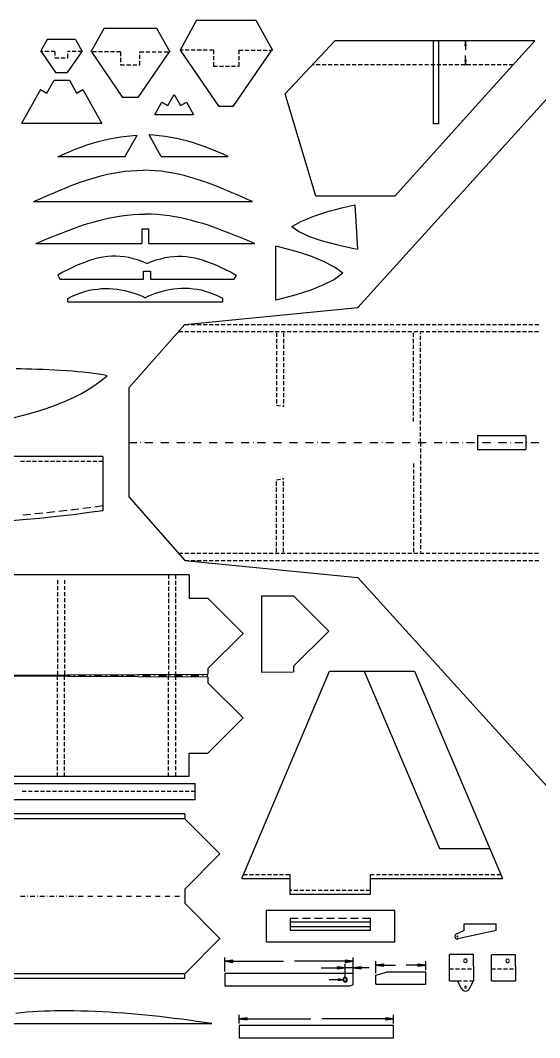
# Model space of a CAD drawing. Header units: feet. Extents: x 0 to 17916, y -1 to 10932.
# Drawn here: x 5887 to 11270, y 395 to 10932 of the extents above; entities that cross this region are included whole.
import ezdxf

# ---------------------------------------------------------------- set-up
doc = ezdxf.new("R2010")
doc.units = ezdxf.units.FT
doc.header["$MEASUREMENT"] = 0

msp = doc.modelspace()

# ---------------------------------------------------------------- linework, layer by layer
at = {"color": 7}
for p, q in [((7714, 10932), (7542, 10623)), ((7714, 10932), (8327, 10932)), ((8327, 10932), (8500, 10623)), ((9386, 7957), (12040, 10889)), ((6755, 10850), (6618, 10604)), ((6755, 10850), (7298, 10850)), ((7298, 10850), (7435, 10604)), ((6166, 10733), (6097, 10609)), ((6459, 10733), (6166, 10733)), ((6459, 10733), (6529, 10609)), ((8631, 10169), (9146, 10720)), ((11220, 10720), (9146, 10720)), ((10169, 9860), (10169, 10720)), ((10222, 10720), (10222, 9860)), ((10518, 10720), (10460, 10720)), ((10502, 10720), (10495, 10670)), ((10502, 10720), (10495, 10670)), ((10495, 10670), (10508, 10670)), ((10495, 10670), (10508, 10670)), ((10502, 10670), (10502, 10720)), ((10508, 10670), (10502, 10720)), ((10502, 10720), (10502, 10670)), ((10508, 10670), (10502, 10720)), ((10502, 10670), (10502, 10626)), ((10502, 10670), (10502, 10670)), ((10502, 10670), (10502, 10670)), ((11220, 10720), (10761, 10211)), ((6121, 10609), (6097, 10609)), ((6102, 10609), (6252, 10391)), ((6184, 10609), (6142, 10609)), ((6246, 10609), (6205, 10609)), ((6246, 10609), (6246, 10568)), ((6246, 10547), (6246, 10543)), ((6246, 10543), (6288, 10543)), ((6309, 10543), (6350, 10543)), ((6371, 10543), (6379, 10543)), ((6524, 10609), (6374, 10391)), ((6379, 10605), (6379, 10609)), ((6404, 10609), (6379, 10609)), ((6379, 10543), (6379, 10584)), ((6466, 10609), (6424, 10609)), ((6529, 10609), (6487, 10609)), ((6623, 10604), (6947, 10132)), ((6676, 10604), (6635, 10604)), ((6739, 10604), (6698, 10604)), ((6801, 10604), (6760, 10604)), ((6864, 10604), (6823, 10604)), ((6926, 10604), (6885, 10604)), ((6926, 10604), (6926, 10562)), ((6926, 10542), (6926, 10500)), ((7430, 10604), (7106, 10132)), ((7127, 10596), (7127, 10604)), ((7127, 10604), (7168, 10604)), ((7127, 10533), (7127, 10575)), ((7189, 10604), (7230, 10604)), ((7252, 10604), (7293, 10604)), ((7314, 10604), (7355, 10604)), ((7377, 10604), (7418, 10604)), ((7948, 10039), (7547, 10623)), ((8093, 10039), (8495, 10623)), ((10502, 10521), (10502, 10566)), ((6926, 10479), (6926, 10471)), ((6926, 10471), (6968, 10471)), ((6989, 10471), (7031, 10471)), ((7052, 10471), (7093, 10471)), ((7114, 10471), (7127, 10471)), ((7127, 10471), (7127, 10513)), ((10518, 10471), (10460, 10471)), ((10508, 10521), (10495, 10521)), ((10495, 10521), (10502, 10471)), ((10508, 10521), (10495, 10521)), ((10495, 10521), (10502, 10471)), ((10502, 10521), (10502, 10471)), ((10502, 10471), (10508, 10521)), ((10502, 10471), (10502, 10521)), ((10502, 10521), (10502, 10521)), ((10502, 10521), (10502, 10521)), ((10502, 10471), (10508, 10521)), ((6252, 10391), (6374, 10391)), ((6162, 10178), (6237, 10313)), ((6237, 10313), (6395, 10313)), ((6395, 10313), (6470, 10178)), ((6097, 10214), (5900, 9862)), ((6097, 10214), (6162, 10178)), ((6470, 10178), (6534, 10214)), ((6534, 10214), (6731, 9862)), ((7106, 10132), (6947, 10132)), ((7417, 10049), (7481, 10164)), ((7481, 10164), (7546, 10049)), ((8951, 9110), (8631, 10169)), ((10761, 10211), (9767, 9110)), ((7281, 9956), (7353, 10085)), ((7353, 10085), (7417, 10049)), ((7546, 10049), (7609, 10085)), ((7609, 10085), (7682, 9956)), ((8093, 10039), (7948, 10039)), ((7281, 9956), (7682, 9956)), ((6731, 9862), (5900, 9862)), ((10222, 9860), (10169, 9860)), ((6751, 9691), (6810, 9704)), ((6810, 9704), (6870, 9715)), ((6870, 9715), (6930, 9725)), ((6930, 9725), (6992, 9733)), ((6971, 9518), (7097, 9742)), ((6992, 9733), (7055, 9739)), ((7055, 9739), (7097, 9742)), ((7347, 9521), (7221, 9745)), ((7263, 9742), (7222, 9745)), ((7326, 9735), (7263, 9742)), ((7388, 9728), (7326, 9735)), ((7448, 9718), (7388, 9728)), ((7508, 9707), (7448, 9718)), ((7566, 9694), (7508, 9707)), ((7624, 9679), (7566, 9694)), ((6394, 9571), (6456, 9596)), ((6456, 9596), (6516, 9620)), ((6516, 9620), (6576, 9641)), ((6576, 9641), (6635, 9660)), ((6635, 9660), (6694, 9676)), ((6694, 9676), (6751, 9691)), ((7683, 9663), (7624, 9679)), ((7742, 9644), (7683, 9663)), ((7801, 9623), (7742, 9644)), ((7862, 9599), (7801, 9623)), ((7924, 9574), (7862, 9599)), ((6277, 9519), (6329, 9543)), ((6971, 9518), (6277, 9518)), ((6329, 9543), (6394, 9571)), ((7347, 9521), (8041, 9521)), ((7989, 9545), (7924, 9574)), ((8041, 9522), (7989, 9545)), ((7033, 9374), (7095, 9378)), ((7095, 9378), (7159, 9379)), ((7223, 9378), (7159, 9379)), ((7285, 9374), (7223, 9378)), ((6508, 9255), (6563, 9274)), ((6563, 9274), (6619, 9292)), ((6619, 9292), (6676, 9309)), ((6676, 9309), (6734, 9324)), ((6734, 9324), (6792, 9338)), ((6792, 9338), (6851, 9350)), ((6851, 9350), (6911, 9360)), ((6911, 9360), (6971, 9368)), ((6971, 9368), (7033, 9374)), ((7347, 9368), (7285, 9374)), ((7407, 9360), (7347, 9368)), ((7467, 9350), (7407, 9360)), ((7526, 9338), (7467, 9350)), ((7584, 9324), (7526, 9338)), ((7642, 9309), (7584, 9324)), ((7698, 9292), (7642, 9309)), ((7755, 9274), (7698, 9292)), ((7811, 9255), (7755, 9274)), ((6236, 9146), (6289, 9169)), ((6289, 9169), (6343, 9191)), ((6343, 9191), (6397, 9213)), ((6397, 9213), (6452, 9234)), ((6452, 9234), (6508, 9255)), ((7866, 9234), (7811, 9255)), ((7921, 9213), (7866, 9234)), ((7975, 9191), (7921, 9213)), ((8029, 9169), (7975, 9191)), ((8082, 9146), (8029, 9169)), ((6023, 9054), (6076, 9077)), ((6076, 9077), (6129, 9100)), ((6129, 9100), (6182, 9123)), ((6182, 9123), (6236, 9146)), ((8136, 9123), (8082, 9146)), ((8189, 9100), (8136, 9123)), ((8242, 9077), (8189, 9100)), ((8295, 9054), (8242, 9077)), ((9767, 9110), (8951, 9110)), ((6023, 9054), (8295, 9054)), ((9086, 8954), (9153, 8972)), ((9153, 8972), (9221, 8990)), ((9221, 8990), (9293, 9007)), ((9293, 9007), (9355, 9021)), ((9355, 9021), (9381, 8562)), ((6642, 8843), (6699, 8859)), ((6699, 8859), (6756, 8873)), ((6756, 8873), (6815, 8886)), ((6815, 8886), (6874, 8897)), ((6874, 8897), (6934, 8906)), ((6934, 8906), (6994, 8914)), ((6994, 8914), (7056, 8920)), ((7056, 8920), (7118, 8923)), ((7118, 8923), (7182, 8924)), ((7245, 8923), (7182, 8924)), ((7308, 8920), (7245, 8923)), ((7369, 8914), (7308, 8920)), ((7430, 8906), (7369, 8914)), ((7489, 8897), (7430, 8906)), ((7549, 8886), (7489, 8897)), ((7607, 8873), (7549, 8886)), ((7664, 8859), (7607, 8873)), ((7721, 8843), (7664, 8859)), ((8795, 8847), (8847, 8870)), ((8847, 8870), (8902, 8892)), ((8902, 8892), (8961, 8914)), ((8961, 8914), (9023, 8934)), ((9023, 8934), (9086, 8954)), ((6312, 8729), (6366, 8750)), ((6366, 8750), (6420, 8770)), ((6420, 8770), (6475, 8790)), ((6475, 8790), (6530, 8809)), ((6530, 8809), (6586, 8826)), ((6586, 8826), (6642, 8843)), ((7145, 8772), (7218, 8772)), ((7145, 8772), (7145, 8622)), ((7218, 8622), (7218, 8772)), ((7778, 8826), (7721, 8843)), ((7833, 8809), (7778, 8826)), ((7888, 8790), (7833, 8809)), ((7943, 8770), (7888, 8790)), ((7997, 8750), (7943, 8770)), ((8052, 8729), (7997, 8750)), ((8700, 8797), (8745, 8822)), ((8700, 8797), (8772, 8746)), ((8745, 8822), (8795, 8847)), ((8772, 8746), (8875, 8698)), ((6046, 8622), (6099, 8643)), ((6099, 8643), (6152, 8665)), ((6152, 8665), (6205, 8686)), ((6205, 8686), (6259, 8708)), ((6259, 8708), (6312, 8729)), ((8105, 8708), (8052, 8729)), ((8158, 8686), (8105, 8708)), ((8212, 8665), (8158, 8686)), ((8265, 8643), (8212, 8665)), ((8317, 8622), (8265, 8643)), ((8875, 8698), (9006, 8652)), ((9006, 8652), (9164, 8610)), ((6046, 8622), (7145, 8622)), ((7218, 8622), (8317, 8622)), ((8534, 8033), (8534, 8592)), ((8577, 8582), (8534, 8592)), ((8745, 8537), (8577, 8582)), ((8897, 8488), (8745, 8537)), ((9164, 8610), (9343, 8570)), ((9343, 8570), (9381, 8562)), ((6570, 8432), (6524, 8415)), ((6615, 8448), (6570, 8432)), ((6660, 8461), (6615, 8448)), ((6704, 8471), (6660, 8461)), ((6747, 8480), (6704, 8471)), ((6790, 8485), (6747, 8480)), ((6834, 8488), (6790, 8485)), ((6878, 8489), (6834, 8488)), ((6921, 8487), (6878, 8489)), ((6965, 8482), (6921, 8487)), ((7010, 8474), (6965, 8482)), ((7056, 8463), (7010, 8474)), ((7102, 8450), (7056, 8463)), ((7150, 8434), (7102, 8450)), ((7199, 8415), (7150, 8434)), ((7199, 8415), (7248, 8434)), ((7248, 8434), (7295, 8450)), ((7295, 8450), (7342, 8463)), ((7342, 8463), (7387, 8474)), ((7387, 8474), (7432, 8482)), ((7432, 8482), (7477, 8487)), ((7477, 8487), (7520, 8489)), ((7520, 8489), (7564, 8488)), ((7564, 8488), (7607, 8485)), ((7607, 8485), (7651, 8480)), ((7651, 8480), (7694, 8471)), ((7694, 8471), (7738, 8461)), ((7738, 8461), (7783, 8448)), ((7783, 8448), (7828, 8432)), ((7828, 8432), (7874, 8415)), ((9030, 8435), (8897, 8488)), ((9142, 8376), (9030, 8435)), ((6378, 8348), (6326, 8322)), ((6428, 8372), (6378, 8348)), ((6476, 8395), (6428, 8372)), ((6524, 8415), (6476, 8395)), ((7162, 8250), (7162, 8333)), ((7162, 8333), (7235, 8333)), ((7235, 8333), (7235, 8250)), ((7874, 8415), (7921, 8395)), ((7921, 8395), (7970, 8372)), ((7970, 8372), (8020, 8348)), ((8020, 8348), (8071, 8322)), ((9230, 8312), (9142, 8376)), ((6326, 8322), (6274, 8293)), ((6274, 8293), (6296, 8250)), ((6296, 8250), (7162, 8250)), ((7235, 8250), (8101, 8250)), ((8071, 8322), (8124, 8293)), ((8124, 8293), (8101, 8250)), ((9142, 8249), (9030, 8191)), ((9230, 8312), (9142, 8249)), ((6513, 8111), (6556, 8124)), ((6556, 8124), (6600, 8136)), ((6600, 8136), (6643, 8144)), ((6643, 8144), (6686, 8149)), ((6686, 8149), (6728, 8153)), ((6728, 8153), (6769, 8154)), ((6769, 8154), (6810, 8154)), ((6810, 8154), (6850, 8151)), ((6850, 8151), (6890, 8147)), ((6890, 8147), (6929, 8141)), ((6929, 8141), (6968, 8133)), ((6968, 8133), (7005, 8123)), ((7005, 8123), (7042, 8113)), ((7358, 8123), (7322, 8113)), ((7396, 8133), (7358, 8123)), ((7434, 8141), (7396, 8133)), ((7473, 8147), (7434, 8141)), ((7513, 8151), (7473, 8147)), ((7553, 8154), (7513, 8151)), ((7594, 8154), (7553, 8154)), ((7636, 8153), (7594, 8154)), ((7678, 8149), (7636, 8153)), ((7721, 8144), (7678, 8149)), ((7763, 8136), (7721, 8144)), ((7807, 8124), (7763, 8136)), ((7851, 8111), (7807, 8124)), ((8897, 8137), (8745, 8088)), ((9030, 8191), (8897, 8137)), ((6379, 8052), (6424, 8075)), ((6379, 8016), (6379, 8052)), ((6379, 8016), (7985, 8016)), ((6424, 8075), (6469, 8094)), ((6469, 8094), (6513, 8111)), ((7042, 8113), (7078, 8101)), ((7078, 8101), (7114, 8088)), ((7114, 8088), (7148, 8074)), ((7148, 8074), (7182, 8059)), ((7215, 8074), (7182, 8059)), ((7250, 8088), (7215, 8074)), ((7285, 8101), (7250, 8088)), ((7322, 8113), (7285, 8101)), ((7895, 8094), (7851, 8111)), ((7939, 8075), (7895, 8094)), ((7985, 8052), (7939, 8075)), ((7985, 8016), (7985, 8052)), ((8577, 8043), (8534, 8033)), ((8745, 8088), (8577, 8043)), ((7593, 7781), (9386, 7957)), ((7010, 7124), (7593, 7781)), ((5895, 7322), (5843, 7322)), ((5949, 7320), (5895, 7322)), ((6006, 7319), (5949, 7320)), ((6064, 7317), (6006, 7319)), ((6122, 7315), (6064, 7317)), ((6183, 7312), (6122, 7315)), ((6244, 7309), (6183, 7312)), ((6304, 7306), (6244, 7309)), ((6364, 7302), (6304, 7306)), ((6424, 7298), (6364, 7302)), ((6482, 7293), (6424, 7298)), ((6539, 7287), (6482, 7293)), ((6595, 7281), (6539, 7287)), ((6647, 7275), (6595, 7281)), ((6697, 7268), (6647, 7275)), ((6660, 7153), (6725, 7200)), ((6744, 7259), (6697, 7268)), ((6725, 7200), (6788, 7251)), ((6788, 7251), (6744, 7259)), ((6446, 7030), (6520, 7068)), ((6520, 7068), (6591, 7109)), ((6591, 7109), (6660, 7153)), ((7010, 7124), (7010, 5996)), ((6214, 6933), (6292, 6963)), ((6292, 6963), (6370, 6995)), ((6370, 6995), (6446, 7030)), ((5892, 6835), (5973, 6857)), ((5973, 6857), (6054, 6880)), ((6054, 6880), (6134, 6905)), ((6134, 6905), (6214, 6933)), ((8541, 6946), (8582, 6939)), ((8603, 6935), (8615, 6934)), ((5812, 6815), (5892, 6835)), ((10627, 6633), (11126, 6633)), ((10627, 6633), (10627, 6486)), ((11126, 6633), (11126, 6486)), ((10627, 6486), (11126, 6486)), ((6741, 6414), (2144, 6414)), ((6741, 6414), (6741, 5853)), ((8541, 6174), (8582, 6181)), ((8603, 6184), (8615, 6186)), ((6741, 5903), (6659, 5891)), ((7010, 5996), (7593, 5338)), ((5997, 5815), (5913, 5807)), ((6087, 5823), (6038, 5819)), ((6121, 5827), (6087, 5823)), ((6245, 5840), (6162, 5831)), ((6434, 5812), (6262, 5792)), ((6370, 5855), (6287, 5845)), ((6434, 5862), (6411, 5859)), ((6494, 5870), (6434, 5862)), ((6601, 5833), (6434, 5812)), ((6601, 5883), (6535, 5875)), ((6618, 5886), (6601, 5883)), ((6741, 5853), (6601, 5833)), ((5909, 5757), (5729, 5742)), ((6087, 5773), (5909, 5757)), ((6262, 5792), (6087, 5773)), ((7593, 5338), (9386, 5163)), ((7636, 5189), (5457, 5189)), ((7636, 5189), (7636, 4947)), ((9386, 5163), (12040, 2230)), ((8386, 4970), (8559, 4970)), ((8386, 4970), (8386, 4181)), ((8559, 4970), (8719, 4970)), ((8719, 4970), (9084, 4606)), ((7636, 4947), (7669, 4947)), ((7669, 4947), (7829, 4947)), ((7829, 4947), (8195, 4583)), ((7829, 4218), (8195, 4583)), ((8719, 4242), (9084, 4606)), ((7829, 4218), (7829, 4159)), ((8719, 4242), (8719, 4183)), ((4985, 4145), (7829, 4159)), ((4985, 4145), (7829, 4131)), ((5819, 4145), (5902, 4145)), ((5943, 4145), (5945, 4145)), ((5943, 4144), (5943, 4145)), ((5945, 4144), (5943, 4144)), ((5945, 4145), (5945, 4144)), ((5986, 4145), (6069, 4145)), ((6110, 4145), (6111, 4145)), ((6110, 4144), (6110, 4145)), ((6111, 4144), (6110, 4144)), ((6111, 4145), (6111, 4144)), ((6152, 4145), (6236, 4145)), ((6277, 4145), (6278, 4145)), ((6277, 4144), (6277, 4145)), ((6278, 4144), (6277, 4144)), ((6278, 4145), (6278, 4144)), ((6319, 4145), (6402, 4145)), ((6444, 4145), (6445, 4145)), ((6444, 4144), (6444, 4145)), ((6445, 4144), (6444, 4144)), ((6445, 4145), (6445, 4144)), ((6486, 4145), (6569, 4145)), ((6610, 4145), (6611, 4145)), ((6610, 4144), (6610, 4145)), ((6611, 4144), (6610, 4144)), ((6611, 4145), (6611, 4144)), ((6653, 4145), (6736, 4145)), ((6777, 4145), (6778, 4145)), ((6777, 4144), (6777, 4145)), ((6778, 4144), (6777, 4144)), ((6778, 4145), (6778, 4144)), ((6819, 4145), (6903, 4145)), ((6944, 4145), (6945, 4145)), ((6944, 4144), (6944, 4145)), ((6945, 4144), (6944, 4144)), ((6945, 4145), (6945, 4144)), ((6986, 4145), (7069, 4145)), ((7110, 4145), (7112, 4145)), ((7110, 4144), (7110, 4145)), ((7112, 4144), (7110, 4144)), ((7112, 4145), (7112, 4144)), ((7153, 4145), (7236, 4145)), ((7277, 4145), (7278, 4145)), ((7277, 4144), (7277, 4145)), ((7278, 4144), (7277, 4144)), ((7278, 4145), (7278, 4144)), ((7319, 4145), (7403, 4145)), ((7444, 4145), (7445, 4145)), ((7444, 4144), (7444, 4145)), ((7445, 4144), (7444, 4144)), ((7445, 4145), (7445, 4144)), ((7486, 4145), (7569, 4145)), ((7611, 4145), (7612, 4145)), ((7611, 4144), (7611, 4145)), ((7612, 4144), (7611, 4144)), ((7612, 4145), (7612, 4144)), ((7653, 4145), (7736, 4145)), ((7777, 4145), (7778, 4145)), ((7777, 4144), (7777, 4145)), ((7778, 4144), (7777, 4144)), ((7778, 4145), (7778, 4144)), ((7819, 4145), (7829, 4145)), ((7829, 4131), (7829, 4071)), ((8182, 2044), (9093, 4192)), ((8386, 4181), (8719, 4183)), ((9093, 4192), (9972, 4192)), ((9450, 4192), (10231, 2356)), ((9972, 4192), (10886, 2044)), ((7829, 4071), (8195, 3707)), ((7829, 3343), (8195, 3707)), ((7636, 3343), (7669, 3343)), ((7636, 3101), (7636, 3343)), ((7669, 3343), (7829, 3343)), ((7636, 3101), (5457, 3101)), ((5520, 3029), (7699, 3029)), ((7699, 2858), (7699, 3029)), ((7699, 2858), (5520, 2858)), ((7592, 2713), (1011, 2713)), ((7592, 2713), (7592, 2663)), ((7592, 2663), (7956, 2298)), ((10231, 2356), (10753, 2356)), ((7592, 1934), (7956, 2298)), ((8182, 2044), (8681, 2044)), ((8681, 2044), (8681, 1877)), ((9514, 2044), (10886, 2044)), ((9514, 2044), (9514, 1877)), ((7592, 1934), (7592, 1787)), ((9514, 1877), (8681, 1877)), ((7592, 1787), (7956, 1422)), ((8436, 1717), (8436, 1384)), ((8436, 1717), (9768, 1717)), ((9768, 1384), (9768, 1717)), ((9518, 1590), (8685, 1591)), ((8685, 1591), (8685, 1508)), ((9518, 1508), (9518, 1590)), ((8685, 1508), (9518, 1508)), ((10487, 1506), (10406, 1468)), ((10820, 1506), (10423, 1418)), ((10487, 1506), (10487, 1576)), ((10487, 1576), (10820, 1576)), ((10820, 1506), (10820, 1576)), ((7592, 1058), (7956, 1422)), ((9768, 1384), (8436, 1384)), ((10394, 1457), (10391, 1451)), ((10391, 1451), (10391, 1444)), ((10399, 1464), (10394, 1457)), ((10406, 1468), (10399, 1464)), ((10417, 1417), (10419, 1417)), ((10419, 1417), (10420, 1417)), ((10420, 1417), (10422, 1418)), ((10422, 1418), (10423, 1418)), ((8005, 1080), (8005, 1227)), ((8088, 1197), (8005, 1186)), ((8088, 1197), (8005, 1186)), ((8088, 1186), (8005, 1186)), ((8005, 1186), (8088, 1175)), ((8005, 1186), (8088, 1186)), ((8005, 1186), (8088, 1175)), ((8088, 1175), (8088, 1197)), ((8088, 1175), (8088, 1197)), ((8088, 1186), (8614, 1186)), ((8088, 1186), (8088, 1186)), ((9254, 1186), (8727, 1186)), ((9336, 1186), (9254, 1197)), ((9254, 1197), (9254, 1175)), ((9336, 1186), (9254, 1197)), ((9254, 1197), (9254, 1175)), ((9254, 1186), (9336, 1186)), ((9254, 1175), (9336, 1186)), ((9336, 1186), (9254, 1186)), ((9254, 1186), (9254, 1186)), ((9254, 1175), (9336, 1186)), ((9254, 1017), (9254, 1161)), ((9336, 1080), (9336, 1227)), ((9336, 1019), (9336, 1161)), ((9571, 1065), (9571, 1188)), ((10091, 1095), (10091, 1188)), ((7592, 1008), (7592, 1058)), ((9004, 1119), (9170, 1119)), ((9254, 1119), (9170, 1130)), ((9170, 1130), (9170, 1108)), ((9254, 1119), (9170, 1130)), ((9170, 1130), (9170, 1108)), ((9170, 1119), (9254, 1119)), ((9170, 1108), (9254, 1119)), ((9254, 1119), (9170, 1119)), ((9170, 1119), (9170, 1119)), ((9170, 1108), (9254, 1119)), ((9336, 1119), (9254, 1119)), ((9420, 1130), (9336, 1119)), ((9420, 1130), (9336, 1119)), ((9420, 1119), (9336, 1119)), ((9336, 1119), (9420, 1108)), ((9336, 1119), (9420, 1119)), ((9336, 1119), (9420, 1108)), ((9420, 1108), (9420, 1130)), ((9420, 1108), (9420, 1130)), ((9503, 1119), (9420, 1119)), ((9420, 1119), (9420, 1119)), ((9654, 1158), (9571, 1147)), ((9654, 1158), (9571, 1147)), ((9654, 1147), (9571, 1147)), ((9571, 1147), (9654, 1136)), ((9571, 1147), (9654, 1147)), ((9571, 1147), (9654, 1136)), ((9654, 1136), (9654, 1158)), ((9654, 1136), (9654, 1158)), ((9654, 1147), (9774, 1147)), ((9654, 1147), (9654, 1147)), ((10007, 1147), (9887, 1147)), ((10091, 1147), (10007, 1158)), ((10007, 1158), (10007, 1136)), ((10091, 1147), (10007, 1158)), ((10007, 1158), (10007, 1136)), ((10007, 1147), (10091, 1147)), ((10007, 1136), (10091, 1147)), ((10091, 1147), (10007, 1147)), ((10007, 1147), (10007, 1147)), ((10007, 1136), (10091, 1147)), ((7592, 1008), (1011, 1008)), ((9230, 996), (9089, 996)), ((9230, 996), (9186, 1005)), ((9186, 1005), (9186, 987)), ((9230, 996), (9186, 1005)), ((9186, 1005), (9186, 987)), ((9186, 987), (9230, 996)), ((9186, 987), (9230, 996)), ((9186, 987), (9186, 987)), ((9186, 987), (9186, 987)), ((5897, 653), (5839, 647)), ((5956, 658), (5897, 653)), ((6014, 662), (5956, 658)), ((6072, 666), (6014, 662)), ((6130, 669), (6072, 666)), ((6189, 671), (6130, 669)), ((6246, 673), (6189, 671)), ((6305, 673), (6246, 673)), ((6363, 673), (6305, 673)), ((6439, 672), (6363, 673)), ((6514, 671), (6439, 672)), ((6589, 669), (6514, 671)), ((6663, 666), (6589, 669)), ((6737, 663), (6663, 666)), ((6811, 659), (6737, 663)), ((6885, 654), (6811, 659)), ((6959, 649), (6885, 654)), ((7033, 643), (6959, 649)), ((7107, 637), (7033, 643)), ((7181, 629), (7107, 637)), ((5203, 541), (7873, 541)), ((7256, 622), (7181, 629)), ((7331, 614), (7256, 622)), ((7406, 605), (7331, 614)), ((7482, 595), (7406, 605)), ((7559, 586), (7482, 595)), ((7636, 575), (7559, 586)), ((7714, 564), (7636, 575)), ((7793, 553), (7714, 564)), ((7873, 541), (7793, 553)), ((8154, 543), (8154, 632)), ((8237, 600), (8154, 590)), ((8237, 600), (8154, 590)), ((8237, 590), (8154, 590)), ((8154, 590), (8237, 579)), ((8154, 590), (8237, 590)), ((8154, 590), (8237, 579)), ((8237, 579), (8237, 600)), ((8237, 579), (8237, 600)), ((8237, 590), (8899, 590)), ((8237, 590), (8237, 590)), ((9673, 590), (9011, 590)), ((9756, 590), (9673, 600)), ((9673, 600), (9673, 579)), ((9756, 590), (9673, 600)), ((9673, 600), (9673, 579)), ((9673, 590), (9756, 590)), ((9673, 579), (9756, 590)), ((9756, 590), (9673, 590)), ((9673, 590), (9673, 590)), ((9673, 579), (9756, 590)), ((9756, 543), (9756, 632))]:
    msp.add_line(p, q, dxfattribs=at)
at = {"color": 5}
for p, q in [((7575, 10623), (7542, 10623)), ((7638, 10623), (7596, 10623)), ((7700, 10623), (7658, 10623)), ((7763, 10623), (7721, 10623)), ((7825, 10623), (7783, 10623)), ((7888, 10623), (7846, 10623)), ((7888, 10623), (7888, 10582)), ((7888, 10561), (7888, 10519)), ((8154, 10582), (8154, 10623)), ((8154, 10623), (8196, 10623)), ((8154, 10519), (8154, 10561)), ((8217, 10623), (8258, 10623)), ((8279, 10623), (8321, 10623)), ((8342, 10623), (8383, 10623)), ((8404, 10623), (8446, 10623)), ((8467, 10623), (8500, 10623)), ((7888, 10498), (7888, 10457)), ((7888, 10457), (7929, 10457)), ((7950, 10457), (7992, 10457)), ((8013, 10457), (8055, 10457)), ((8075, 10457), (8117, 10457)), ((8138, 10457), (8154, 10457)), ((8154, 10457), (8154, 10499)), ((7528, 7708), (7570, 7708)), ((7591, 7708), (7633, 7708)), ((7593, 7781), (7635, 7781)), ((7653, 7708), (7695, 7708)), ((7656, 7781), (7698, 7781)), ((7716, 7708), (7758, 7708)), ((7718, 7781), (7760, 7781)), ((7778, 7708), (7820, 7708)), ((7781, 7781), (7823, 7781)), ((7841, 7708), (7883, 7708)), ((7843, 7781), (7885, 7781)), ((7903, 7708), (7945, 7708)), ((7906, 7781), (7948, 7781)), ((7966, 7708), (8008, 7708)), ((7968, 7781), (8010, 7781)), ((8028, 7708), (8070, 7708)), ((8031, 7781), (8073, 7781)), ((8091, 7708), (8133, 7708)), ((8093, 7781), (8135, 7781)), ((8153, 7708), (8195, 7708)), ((8156, 7781), (8198, 7781)), ((8216, 7708), (8258, 7708)), ((8218, 7781), (8260, 7781)), ((8278, 7708), (8320, 7708)), ((8281, 7781), (8323, 7781)), ((8341, 7708), (8383, 7708)), ((8343, 7781), (8385, 7781)), ((8403, 7708), (8445, 7708)), ((8406, 7781), (8448, 7781)), ((8466, 7708), (8508, 7708)), ((8469, 7781), (8510, 7781)), ((8529, 7708), (8570, 7708)), ((8531, 7781), (8573, 7781)), ((8591, 7708), (8633, 7708)), ((8594, 7781), (8635, 7781)), ((8654, 7708), (8695, 7708)), ((8656, 7781), (8698, 7781)), ((8716, 7708), (8758, 7708)), ((8719, 7781), (8760, 7781)), ((8779, 7708), (8820, 7708)), ((8781, 7781), (8823, 7781)), ((8841, 7708), (8883, 7708)), ((8844, 7781), (8885, 7781)), ((8904, 7708), (8945, 7708)), ((8906, 7781), (8948, 7781)), ((8966, 7708), (9008, 7708)), ((8969, 7781), (9010, 7781)), ((9029, 7708), (9070, 7708)), ((9031, 7781), (9073, 7781)), ((9091, 7708), (9133, 7708)), ((9094, 7781), (9135, 7781)), ((9154, 7708), (9195, 7708)), ((9156, 7781), (9198, 7781)), ((9216, 7708), (9258, 7708)), ((9219, 7781), (9260, 7781)), ((9279, 7708), (9320, 7708)), ((9281, 7781), (9323, 7781)), ((9341, 7708), (9383, 7708)), ((9344, 7781), (9385, 7781)), ((9404, 7708), (9445, 7708)), ((9406, 7781), (9448, 7781)), ((9467, 7708), (9508, 7708)), ((9469, 7781), (9510, 7781)), ((9529, 7708), (9570, 7708)), ((9532, 7781), (9573, 7781)), ((9592, 7708), (9633, 7708)), ((9594, 7781), (9635, 7781)), ((9654, 7708), (9695, 7708)), ((9657, 7781), (9698, 7781)), ((9717, 7708), (9758, 7708)), ((9719, 7781), (9760, 7781)), ((9779, 7708), (9820, 7708)), ((9782, 7781), (9823, 7781)), ((9842, 7708), (9883, 7708)), ((9844, 7781), (9885, 7781)), ((9904, 7708), (9946, 7708)), ((9907, 7781), (9948, 7781)), ((9967, 7708), (10008, 7708)), ((9969, 7781), (10011, 7781)), ((10029, 7708), (10071, 7708)), ((10032, 7781), (10073, 7781)), ((10092, 7708), (10133, 7708)), ((10094, 7781), (10136, 7781)), ((10154, 7708), (10196, 7708)), ((10157, 7781), (10198, 7781)), ((10217, 7708), (10258, 7708)), ((10219, 7781), (10261, 7781)), ((10279, 7708), (10321, 7708)), ((10282, 7781), (10323, 7781)), ((10342, 7708), (10383, 7708)), ((10344, 7781), (10386, 7781)), ((10404, 7708), (10446, 7708)), ((10407, 7781), (10448, 7781)), ((10467, 7708), (10508, 7708)), ((10469, 7781), (10511, 7781)), ((10529, 7708), (10571, 7708)), ((10532, 7781), (10573, 7781)), ((10592, 7708), (10633, 7708)), ((10594, 7781), (10636, 7781)), ((10654, 7708), (10696, 7708)), ((10657, 7781), (10698, 7781)), ((10717, 7708), (10758, 7708)), ((10719, 7781), (10761, 7781)), ((10779, 7708), (10821, 7708)), ((10782, 7781), (10823, 7781)), ((10842, 7708), (10883, 7708)), ((10844, 7781), (10886, 7781)), ((10904, 7708), (10946, 7708)), ((10907, 7781), (10948, 7781)), ((10967, 7708), (11009, 7708)), ((10969, 7781), (11011, 7781)), ((11029, 7708), (11071, 7708)), ((11032, 7781), (11074, 7781)), ((11092, 7708), (11134, 7708)), ((11094, 7781), (11136, 7781)), ((11154, 7708), (11196, 7708)), ((11157, 7781), (11199, 7781)), ((11217, 7708), (11259, 7708)), ((11219, 7781), (11261, 7781)), ((7010, 6560), (7093, 6560)), ((7134, 6560), (7135, 6560)), ((7134, 6559), (7134, 6560)), ((7135, 6559), (7134, 6559)), ((7135, 6560), (7135, 6559)), ((7177, 6560), (7260, 6560)), ((7301, 6560), (7302, 6560)), ((7301, 6559), (7301, 6560)), ((7302, 6559), (7301, 6559)), ((7302, 6560), (7302, 6559)), ((7343, 6560), (7427, 6560)), ((7468, 6560), (7469, 6560)), ((7468, 6559), (7468, 6560)), ((7469, 6559), (7468, 6559)), ((7469, 6560), (7469, 6559)), ((7510, 6560), (7593, 6560)), ((7634, 6560), (7636, 6560)), ((7634, 6559), (7634, 6560)), ((7636, 6559), (7634, 6559)), ((7636, 6560), (7636, 6559)), ((7677, 6560), (7760, 6560)), ((7801, 6560), (7802, 6560)), ((7801, 6559), (7801, 6560)), ((7802, 6559), (7801, 6559)), ((7802, 6560), (7802, 6559)), ((7843, 6560), (7927, 6560)), ((7968, 6560), (7969, 6560)), ((7968, 6559), (7968, 6560)), ((7969, 6559), (7968, 6559)), ((7969, 6560), (7969, 6559)), ((8010, 6560), (8093, 6560)), ((8135, 6560), (8136, 6560)), ((8135, 6559), (8135, 6560)), ((8136, 6559), (8135, 6559)), ((8136, 6560), (8136, 6559)), ((8177, 6560), (8260, 6560)), ((8301, 6560), (8302, 6560)), ((8301, 6559), (8301, 6560)), ((8302, 6559), (8301, 6559)), ((8302, 6560), (8302, 6559)), ((8343, 6560), (8427, 6560)), ((8468, 6560), (8469, 6560)), ((8468, 6559), (8468, 6560)), ((8469, 6559), (8468, 6559)), ((8469, 6560), (8469, 6559)), ((8510, 6560), (8594, 6560)), ((8635, 6560), (8636, 6560)), ((8635, 6559), (8635, 6560)), ((8636, 6559), (8635, 6559)), ((8636, 6560), (8636, 6559)), ((8677, 6560), (8760, 6560)), ((8801, 6560), (8802, 6560)), ((8801, 6559), (8801, 6560)), ((8802, 6559), (8801, 6559)), ((8802, 6560), (8802, 6559)), ((8844, 6560), (8927, 6560)), ((8968, 6560), (8969, 6560)), ((8968, 6559), (8968, 6560)), ((8969, 6559), (8968, 6559)), ((8969, 6560), (8969, 6559)), ((9010, 6560), (9094, 6560)), ((9135, 6560), (9136, 6560)), ((9135, 6559), (9135, 6560)), ((9136, 6559), (9135, 6559)), ((9136, 6560), (9136, 6559)), ((9177, 6560), (9260, 6560)), ((9301, 6560), (9303, 6560)), ((9301, 6559), (9301, 6560)), ((9303, 6559), (9301, 6559)), ((9303, 6560), (9303, 6559)), ((9344, 6560), (9427, 6560)), ((9468, 6560), (9469, 6560)), ((9468, 6559), (9468, 6560)), ((9469, 6559), (9468, 6559)), ((9469, 6560), (9469, 6559)), ((9510, 6560), (9594, 6560)), ((9635, 6560), (9636, 6560)), ((9635, 6559), (9635, 6560)), ((9636, 6559), (9635, 6559)), ((9636, 6560), (9636, 6559)), ((9677, 6560), (9760, 6560)), ((9802, 6560), (9803, 6560)), ((9802, 6559), (9802, 6560)), ((9803, 6559), (9802, 6559)), ((9803, 6560), (9803, 6559)), ((9844, 6560), (9927, 6560)), ((9968, 6560), (9969, 6560)), ((9968, 6559), (9968, 6560)), ((9969, 6559), (9968, 6559)), ((9969, 6560), (9969, 6559)), ((10011, 6560), (10094, 6560)), ((10135, 6560), (10136, 6560)), ((10135, 6559), (10135, 6560)), ((10136, 6559), (10135, 6559)), ((10136, 6560), (10136, 6559)), ((10177, 6560), (10261, 6560)), ((10302, 6560), (10303, 6560)), ((10302, 6559), (10302, 6560)), ((10303, 6559), (10302, 6559)), ((10303, 6560), (10303, 6559)), ((10344, 6560), (10427, 6560)), ((10468, 6560), (10469, 6560)), ((10468, 6559), (10468, 6560)), ((10469, 6559), (10468, 6559)), ((10469, 6560), (10469, 6559)), ((10511, 6560), (10594, 6560)), ((10635, 6560), (10636, 6560)), ((10635, 6559), (10635, 6560)), ((10636, 6559), (10635, 6559)), ((10636, 6560), (10636, 6559)), ((10677, 6560), (10761, 6560)), ((10802, 6560), (10803, 6560)), ((10802, 6559), (10802, 6560)), ((10803, 6559), (10802, 6559)), ((10803, 6560), (10803, 6559)), ((10844, 6560), (10927, 6560)), ((10969, 6560), (10970, 6560)), ((10969, 6559), (10969, 6560)), ((10970, 6559), (10969, 6559)), ((10970, 6560), (10970, 6559)), ((11011, 6560), (11094, 6560)), ((11135, 6560), (11136, 6560)), ((11135, 6559), (11135, 6560)), ((11136, 6559), (11135, 6559)), ((11136, 6560), (11136, 6559)), ((11177, 6560), (11261, 6560)), ((7528, 5412), (7570, 5412)), ((7591, 5412), (7633, 5412)), ((7653, 5412), (7695, 5412)), ((7716, 5412), (7758, 5412)), ((7778, 5412), (7820, 5412)), ((7841, 5412), (7883, 5412)), ((7903, 5412), (7945, 5412)), ((7966, 5412), (8008, 5412)), ((8028, 5412), (8070, 5412)), ((8091, 5412), (8133, 5412)), ((8153, 5412), (8195, 5412)), ((8216, 5412), (8258, 5412)), ((8278, 5412), (8320, 5412)), ((8341, 5412), (8383, 5412)), ((8403, 5412), (8445, 5412)), ((8466, 5412), (8508, 5412)), ((8529, 5412), (8570, 5412)), ((8591, 5412), (8633, 5412)), ((8654, 5412), (8695, 5412)), ((8716, 5412), (8758, 5412)), ((8779, 5412), (8820, 5412)), ((8841, 5412), (8883, 5412)), ((8904, 5412), (8945, 5412)), ((8966, 5412), (9008, 5412)), ((9029, 5412), (9070, 5412)), ((9091, 5412), (9133, 5412)), ((9154, 5412), (9195, 5412)), ((9216, 5412), (9258, 5412)), ((9279, 5412), (9320, 5412)), ((9341, 5412), (9383, 5412)), ((9404, 5412), (9445, 5412)), ((9467, 5412), (9508, 5412)), ((9529, 5412), (9570, 5412)), ((9592, 5412), (9633, 5412)), ((9654, 5412), (9695, 5412)), ((9717, 5412), (9758, 5412)), ((9779, 5412), (9820, 5412)), ((9842, 5412), (9883, 5412)), ((9904, 5412), (9946, 5412)), ((9967, 5412), (10008, 5412)), ((10029, 5412), (10071, 5412)), ((10092, 5412), (10133, 5412)), ((10154, 5412), (10196, 5412)), ((10217, 5412), (10258, 5412)), ((10279, 5412), (10321, 5412)), ((10342, 5412), (10383, 5412)), ((10404, 5412), (10446, 5412)), ((10467, 5412), (10508, 5412)), ((10529, 5412), (10571, 5412)), ((10592, 5412), (10633, 5412)), ((10654, 5412), (10696, 5412)), ((10717, 5412), (10758, 5412)), ((10779, 5412), (10821, 5412)), ((10842, 5412), (10883, 5412)), ((10904, 5412), (10946, 5412)), ((10967, 5412), (11009, 5412)), ((11029, 5412), (11071, 5412)), ((11092, 5412), (11134, 5412)), ((11154, 5412), (11196, 5412)), ((11217, 5412), (11259, 5412)), ((7593, 5338), (7635, 5338)), ((7656, 5338), (7698, 5338)), ((7718, 5338), (7760, 5338)), ((7781, 5338), (7823, 5338)), ((7843, 5338), (7885, 5338)), ((7906, 5338), (7948, 5338)), ((7968, 5338), (8010, 5338)), ((8031, 5338), (8073, 5338)), ((8093, 5338), (8135, 5338)), ((8156, 5338), (8198, 5338)), ((8218, 5338), (8260, 5338)), ((8281, 5338), (8323, 5338)), ((8343, 5338), (8385, 5338)), ((8406, 5338), (8448, 5338)), ((8469, 5338), (8510, 5338)), ((8531, 5338), (8573, 5338)), ((8594, 5338), (8635, 5338)), ((8656, 5338), (8698, 5338)), ((8719, 5338), (8760, 5338)), ((8781, 5338), (8823, 5338)), ((8844, 5338), (8885, 5338)), ((8906, 5338), (8948, 5338)), ((8969, 5338), (9010, 5338)), ((9031, 5338), (9073, 5338)), ((9094, 5338), (9135, 5338)), ((9156, 5338), (9198, 5338)), ((9219, 5338), (9260, 5338)), ((9281, 5338), (9323, 5338)), ((9344, 5338), (9385, 5338)), ((9406, 5338), (9448, 5338)), ((9469, 5338), (9510, 5338)), ((9532, 5338), (9573, 5338)), ((9594, 5338), (9635, 5338)), ((9657, 5338), (9698, 5338)), ((9719, 5338), (9760, 5338)), ((9782, 5338), (9823, 5338)), ((9844, 5338), (9885, 5338)), ((9907, 5338), (9948, 5338)), ((9969, 5338), (10011, 5338)), ((10032, 5338), (10073, 5338)), ((10094, 5338), (10136, 5338)), ((10157, 5338), (10198, 5338)), ((10219, 5338), (10261, 5338)), ((10282, 5338), (10323, 5338)), ((10344, 5338), (10386, 5338)), ((10407, 5338), (10448, 5338)), ((10469, 5338), (10511, 5338)), ((10532, 5338), (10573, 5338)), ((10594, 5338), (10636, 5338)), ((10657, 5338), (10698, 5338)), ((10719, 5338), (10761, 5338)), ((10782, 5338), (10823, 5338)), ((10844, 5338), (10886, 5338)), ((10907, 5338), (10948, 5338)), ((10969, 5338), (11011, 5338)), ((11032, 5338), (11074, 5338)), ((11094, 5338), (11136, 5338)), ((11157, 5338), (11199, 5338)), ((11219, 5338), (11261, 5338)), ((5888, 1860), (5938, 1860)), ((5962, 1861), (5963, 1861)), ((5962, 1860), (5962, 1861)), ((5963, 1860), (5962, 1860)), ((5963, 1861), (5963, 1860)), ((5988, 1860), (6038, 1860)), ((6062, 1861), (6064, 1861)), ((6062, 1860), (6062, 1861)), ((6064, 1860), (6062, 1860)), ((6064, 1861), (6064, 1860)), ((6088, 1860), (6138, 1860)), ((6162, 1861), (6164, 1861)), ((6162, 1860), (6162, 1861)), ((6164, 1860), (6162, 1860)), ((6164, 1861), (6164, 1860)), ((6188, 1860), (6238, 1860)), ((6262, 1861), (6264, 1861)), ((6262, 1860), (6262, 1861)), ((6264, 1860), (6262, 1860)), ((6264, 1861), (6264, 1860)), ((6288, 1860), (6338, 1860)), ((6362, 1861), (6364, 1861)), ((6362, 1860), (6362, 1861)), ((6364, 1860), (6362, 1860)), ((6364, 1861), (6364, 1860)), ((6388, 1860), (6438, 1860)), ((6462, 1861), (6464, 1861)), ((6462, 1860), (6462, 1861)), ((6464, 1860), (6462, 1860)), ((6464, 1861), (6464, 1860)), ((6488, 1860), (6538, 1860)), ((6563, 1861), (6564, 1861)), ((6563, 1860), (6563, 1861)), ((6564, 1860), (6563, 1860)), ((6564, 1861), (6564, 1860)), ((6588, 1860), (6638, 1860)), ((6663, 1861), (6664, 1861)), ((6663, 1860), (6663, 1861)), ((6664, 1860), (6663, 1860)), ((6664, 1861), (6664, 1860)), ((6688, 1860), (6738, 1860)), ((6763, 1861), (6764, 1861)), ((6763, 1860), (6763, 1861)), ((6764, 1860), (6763, 1860)), ((6764, 1861), (6764, 1860)), ((6788, 1860), (6838, 1860)), ((6863, 1861), (6864, 1861)), ((6863, 1860), (6863, 1861)), ((6864, 1860), (6863, 1860)), ((6864, 1861), (6864, 1860)), ((6888, 1860), (6938, 1860)), ((6963, 1861), (6964, 1861)), ((6963, 1860), (6963, 1861)), ((6964, 1860), (6963, 1860)), ((6964, 1861), (6964, 1860)), ((6988, 1860), (7038, 1860)), ((7063, 1861), (7064, 1861)), ((7063, 1860), (7063, 1861)), ((7064, 1860), (7063, 1860)), ((7064, 1861), (7064, 1860)), ((7088, 1860), (7138, 1860)), ((7163, 1861), (7164, 1861)), ((7163, 1860), (7163, 1861)), ((7164, 1860), (7163, 1860)), ((7164, 1861), (7164, 1860)), ((7188, 1860), (7238, 1860)), ((7263, 1861), (7264, 1861)), ((7263, 1860), (7263, 1861)), ((7264, 1860), (7263, 1860)), ((7264, 1861), (7264, 1860)), ((7288, 1860), (7338, 1860)), ((7363, 1861), (7364, 1861)), ((7363, 1860), (7363, 1861)), ((7364, 1860), (7363, 1860)), ((7364, 1861), (7364, 1860)), ((7388, 1860), (7438, 1860)), ((7463, 1861), (7464, 1861)), ((7463, 1860), (7463, 1861)), ((7464, 1860), (7463, 1860)), ((7464, 1861), (7464, 1860)), ((7488, 1860), (7538, 1860)), ((7563, 1861), (7564, 1861)), ((7563, 1860), (7563, 1861)), ((7564, 1860), (7563, 1860)), ((7564, 1861), (7564, 1860)), ((7588, 1860), (7592, 1860)), ((10585, 1255), (10335, 1255)), ((10335, 985), (10335, 1255)), ((10585, 1137), (10585, 1255)), ((11021, 1253), (10771, 1253)), ((10771, 983), (10771, 1253)), ((11021, 1135), (11021, 1253)), ((9336, 1059), (8005, 1059)), ((8005, 1059), (8005, 932)), ((9336, 941), (9336, 1059)), ((9571, 1044), (9683, 1074)), ((9840, 1074), (9683, 1074)), ((10091, 1074), (9840, 1074)), ((10091, 948), (10091, 1074)), ((10335, 1109), (10377, 1109)), ((10397, 1109), (10439, 1109)), ((10460, 1109), (10502, 1109)), ((10522, 1109), (10564, 1109)), ((10585, 1137), (10585, 985)), ((10771, 1109), (10812, 1109)), ((10833, 1109), (10875, 1109)), ((10896, 1109), (10937, 1109)), ((10958, 1109), (11000, 1109)), ((11021, 1135), (11021, 983)), ((9238, 1002), (9237, 996)), ((9237, 996), (9238, 989)), ((9241, 1007), (9238, 1002)), ((9238, 989), (9242, 983)), ((9247, 1011), (9241, 1007)), ((9242, 983), (9247, 980)), ((9253, 1012), (9247, 1011)), ((9247, 980), (9253, 979)), ((9262, 1017), (9253, 1018)), ((9253, 973), (9262, 975)), ((9269, 1013), (9262, 1017)), ((9262, 975), (9271, 980)), ((9275, 1005), (9269, 1013)), ((9271, 980), (9275, 987)), ((9276, 996), (9275, 1005)), ((9275, 987), (9276, 996)), ((9571, 948), (9571, 1044)), ((10335, 985), (10418, 985)), ((10464, 899), (10418, 985)), ((10418, 985), (10459, 985)), ((10481, 985), (10522, 985)), ((10538, 899), (10585, 985)), ((10543, 985), (10585, 985)), ((10771, 983), (11021, 983)), ((8005, 932), (9310, 932)), ((9336, 941), (9314, 932)), ((9571, 948), (9840, 948)), ((9840, 948), (10091, 948)), ((10501, 877), (10512, 879)), ((10512, 879), (10524, 884)), ((10524, 884), (10531, 891)), ((10531, 891), (10537, 899)), ((9756, 522), (8154, 522)), ((8154, 522), (8154, 395)), ((9756, 395), (9756, 522)), ((8154, 395), (9756, 395))]:
    msp.add_line(p, q, dxfattribs=at)
at = {"color": 6}
for p, q in [((8932, 10471), (8913, 10471)), ((8994, 10471), (8953, 10471)), ((9057, 10471), (9015, 10471)), ((9119, 10471), (9078, 10471)), ((9182, 10471), (9140, 10471)), ((9244, 10471), (9203, 10471)), ((9307, 10471), (9265, 10471)), ((9369, 10471), (9328, 10471)), ((9432, 10471), (9390, 10471)), ((9494, 10471), (9453, 10471)), ((9557, 10471), (9515, 10471)), ((9619, 10471), (9578, 10471)), ((9682, 10471), (9640, 10471)), ((9744, 10471), (9703, 10471)), ((9807, 10471), (9765, 10471)), ((9869, 10471), (9828, 10471)), ((9932, 10471), (9890, 10471)), ((9994, 10471), (9953, 10471)), ((10057, 10471), (10016, 10471)), ((10119, 10471), (10078, 10471)), ((10182, 10471), (10141, 10471)), ((10244, 10471), (10203, 10471)), ((10307, 10471), (10266, 10471)), ((10369, 10471), (10328, 10471)), ((10432, 10471), (10391, 10471)), ((10495, 10471), (10453, 10471)), ((10557, 10471), (10516, 10471)), ((10620, 10471), (10578, 10471)), ((10682, 10471), (10641, 10471)), ((10745, 10471), (10703, 10471)), ((10807, 10471), (10766, 10471)), ((10870, 10471), (10828, 10471)), ((10932, 10471), (10891, 10471)), ((10995, 10471), (10953, 10471))]:
    msp.add_line(p, q, dxfattribs=at)
at = {"color": 1}
for p, q in [((8541, 7695), (8541, 7653)), ((8615, 7695), (8615, 7653)), ((9961, 7653), (9961, 7695)), ((10034, 7685), (10034, 7695)), ((8541, 7632), (8541, 7590)), ((8615, 7632), (8615, 7590)), ((9961, 7590), (9961, 7632)), ((10034, 7623), (10034, 7664)), ((10034, 7560), (10034, 7602)), ((8541, 7570), (8541, 7528)), ((8541, 7507), (8541, 7465)), ((8615, 7570), (8615, 7528)), ((8615, 7507), (8615, 7465)), ((9961, 7528), (9961, 7570)), ((9961, 7465), (9961, 7507)), ((10034, 7498), (10034, 7539)), ((8541, 7445), (8541, 7403)), ((8541, 7382), (8541, 7340)), ((8615, 7445), (8615, 7403)), ((8615, 7382), (8615, 7340)), ((9961, 7403), (9961, 7445)), ((9961, 7340), (9961, 7382)), ((10034, 7435), (10034, 7477)), ((10034, 7373), (10034, 7414)), ((8541, 7320), (8541, 7278)), ((8615, 7320), (8615, 7278)), ((9961, 7278), (9961, 7320)), ((10034, 7310), (10034, 7352)), ((10034, 7248), (10034, 7289)), ((8541, 7257), (8541, 7215)), ((8541, 7195), (8541, 7153)), ((8615, 7257), (8615, 7215)), ((8615, 7195), (8615, 7153)), ((9961, 7215), (9961, 7257)), ((9961, 7153), (9961, 7195)), ((10034, 7185), (10034, 7226)), ((8541, 7132), (8541, 7090)), ((8541, 7070), (8541, 7028)), ((8615, 7132), (8615, 7090)), ((8615, 7070), (8615, 7028)), ((9961, 7090), (9961, 7132)), ((9961, 7028), (9961, 7070)), ((10034, 7123), (10034, 7164)), ((10034, 7060), (10034, 7101)), ((8541, 7007), (8541, 6965)), ((8615, 7007), (8615, 6965)), ((9961, 6965), (9961, 7007)), ((10034, 6998), (10034, 7039)), ((10034, 6935), (10034, 6976)), ((8615, 6945), (8615, 6934)), ((9961, 6903), (9961, 6945)), ((9961, 6840), (9961, 6882)), ((10034, 6873), (10034, 6914)), ((10034, 6810), (10034, 6851)), ((9961, 6778), (9961, 6820)), ((10034, 6747), (10034, 6789)), ((10034, 6685), (10034, 6726)), ((10034, 6622), (10034, 6664)), ((10034, 6560), (10034, 6601)), ((10034, 6560), (10034, 6518)), ((10034, 6497), (10034, 6456)), ((10034, 6435), (10034, 6393)), ((9961, 6342), (9961, 6300)), ((10034, 6372), (10034, 6331)), ((9961, 6279), (9961, 6237)), ((9961, 6217), (9961, 6175)), ((10034, 6310), (10034, 6268)), ((10034, 6247), (10034, 6206)), ((8541, 6112), (8541, 6154)), ((8615, 6175), (8615, 6186)), ((8615, 6112), (8615, 6154)), ((9961, 6154), (9961, 6112)), ((10034, 6185), (10034, 6143)), ((10034, 6122), (10034, 6081)), ((8541, 6050), (8541, 6092)), ((8541, 5987), (8541, 6029)), ((8615, 6050), (8615, 6092)), ((8615, 5987), (8615, 6029)), ((9961, 6092), (9961, 6050)), ((9961, 6029), (9961, 5987)), ((10034, 6060), (10034, 6018)), ((8541, 5925), (8541, 5967)), ((8541, 5862), (8541, 5904)), ((8615, 5925), (8615, 5967)), ((8615, 5862), (8615, 5904)), ((9961, 5967), (9961, 5925)), ((9961, 5904), (9961, 5862)), ((10034, 5997), (10034, 5956)), ((10034, 5935), (10034, 5893)), ((8541, 5800), (8541, 5842)), ((8615, 5800), (8615, 5842)), ((9961, 5842), (9961, 5800)), ((10034, 5872), (10034, 5831)), ((10034, 5809), (10034, 5768)), ((8541, 5737), (8541, 5779)), ((8541, 5675), (8541, 5717)), ((8615, 5737), (8615, 5779)), ((8615, 5675), (8615, 5717)), ((9961, 5779), (9961, 5737)), ((9961, 5717), (9961, 5675)), ((10034, 5747), (10034, 5706)), ((8541, 5612), (8541, 5654)), ((8541, 5550), (8541, 5592)), ((8615, 5612), (8615, 5654)), ((8615, 5550), (8615, 5592)), ((9961, 5654), (9961, 5612)), ((9961, 5592), (9961, 5550)), ((10034, 5684), (10034, 5643)), ((10034, 5622), (10034, 5581)), ((8541, 5487), (8541, 5529)), ((8615, 5487), (8615, 5529)), ((9961, 5529), (9961, 5487)), ((10034, 5559), (10034, 5518)), ((10034, 5497), (10034, 5456)), ((8541, 5425), (8541, 5467)), ((8615, 5425), (8615, 5467)), ((9961, 5467), (9961, 5425)), ((10034, 5434), (10034, 5425)), ((7422, 5189), (7422, 5147)), ((7495, 5189), (7495, 5147)), ((6272, 5134), (6272, 5092)), ((6272, 5072), (6272, 5030)), ((6346, 5135), (6346, 5094)), ((6346, 5073), (6346, 5032)), ((7422, 5126), (7422, 5084)), ((7422, 5064), (7422, 5022)), ((7495, 5126), (7495, 5084)), ((7495, 5064), (7495, 5022)), ((6272, 5009), (6272, 4967)), ((6346, 5010), (6346, 4969)), ((7422, 5001), (7422, 4959)), ((7495, 5001), (7495, 4959)), ((6272, 4947), (6272, 4905)), ((6272, 4884), (6272, 4842)), ((6346, 4948), (6346, 4907)), ((6346, 4885), (6346, 4844)), ((7422, 4939), (7422, 4897)), ((7422, 4876), (7422, 4834)), ((7495, 4939), (7495, 4897)), ((7495, 4876), (7495, 4834)), ((6272, 4821), (6272, 4780)), ((6272, 4759), (6272, 4717)), ((6346, 4823), (6346, 4781)), ((6346, 4760), (6346, 4719)), ((7422, 4814), (7422, 4772)), ((7422, 4751), (7422, 4709)), ((7495, 4814), (7495, 4772)), ((7495, 4751), (7495, 4709)), ((6272, 4696), (6272, 4655)), ((6346, 4698), (6346, 4656)), ((7422, 4689), (7422, 4647)), ((7495, 4689), (7495, 4647)), ((6272, 4634), (6272, 4592)), ((6272, 4571), (6272, 4530)), ((6346, 4635), (6346, 4594)), ((6346, 4573), (6346, 4531)), ((7422, 4626), (7422, 4584)), ((7422, 4564), (7422, 4522)), ((7495, 4626), (7495, 4584)), ((7495, 4564), (7495, 4522)), ((6272, 4509), (6272, 4467)), ((6272, 4446), (6272, 4405)), ((6346, 4510), (6346, 4469)), ((6346, 4448), (6346, 4406)), ((7422, 4501), (7422, 4459)), ((7422, 4439), (7422, 4397)), ((7495, 4501), (7495, 4459)), ((7495, 4439), (7495, 4397)), ((6272, 4384), (6272, 4342)), ((6272, 4321), (6272, 4280)), ((6346, 4385), (6346, 4344)), ((6346, 4323), (6346, 4281)), ((7422, 4376), (7422, 4334)), ((7495, 4376), (7495, 4334)), ((6272, 4259), (6272, 4217)), ((6346, 4260), (6346, 4219)), ((7422, 4314), (7422, 4272)), ((7422, 4251), (7422, 4209)), ((7495, 4314), (7495, 4272)), ((7495, 4251), (7495, 4209)), ((6272, 4196), (6272, 4155)), ((6272, 4101), (6272, 4143)), ((6346, 4198), (6346, 4156)), ((6346, 4101), (6346, 4143)), ((7422, 4189), (7422, 4147)), ((7422, 4101), (7422, 4143)), ((7495, 4189), (7495, 4147)), ((7495, 4145), (7495, 4103)), ((6272, 4039), (6272, 4080)), ((6272, 3976), (6272, 4018)), ((6346, 4039), (6346, 4080)), ((6346, 3976), (6346, 4018)), ((7422, 4039), (7422, 4080)), ((7422, 3976), (7422, 4018)), ((7495, 4082), (7495, 4041)), ((7495, 4020), (7495, 3978)), ((6272, 3914), (6272, 3955)), ((6346, 3914), (6346, 3955)), ((7422, 3914), (7422, 3955)), ((7495, 3957), (7495, 3916)), ((6272, 3851), (6272, 3893)), ((6272, 3788), (6272, 3830)), ((6346, 3851), (6346, 3893)), ((6346, 3788), (6346, 3830)), ((7422, 3851), (7422, 3893)), ((7422, 3788), (7422, 3830)), ((7495, 3895), (7495, 3853)), ((7495, 3832), (7495, 3791)), ((6272, 3726), (6272, 3768)), ((6272, 3663), (6272, 3705)), ((6346, 3726), (6346, 3768)), ((6346, 3663), (6346, 3705)), ((7422, 3726), (7422, 3768)), ((7422, 3663), (7422, 3705)), ((7495, 3770), (7495, 3728)), ((7495, 3707), (7495, 3666)), ((6272, 3601), (6272, 3643)), ((6346, 3601), (6346, 3643)), ((7422, 3601), (7422, 3643)), ((7495, 3645), (7495, 3603)), ((6272, 3538), (6272, 3580)), ((6272, 3476), (6272, 3518)), ((6346, 3538), (6346, 3580)), ((6346, 3476), (6346, 3518)), ((7422, 3538), (7422, 3580)), ((7422, 3476), (7422, 3518)), ((7495, 3582), (7495, 3541)), ((7495, 3520), (7495, 3478)), ((6272, 3413), (6272, 3455)), ((6272, 3351), (6272, 3393)), ((6346, 3413), (6346, 3455)), ((6346, 3351), (6346, 3393)), ((7422, 3413), (7422, 3455)), ((7422, 3351), (7422, 3393)), ((7495, 3457), (7495, 3416)), ((7495, 3395), (7495, 3353)), ((6272, 3288), (6272, 3330)), ((6272, 3226), (6272, 3268)), ((6346, 3288), (6346, 3330)), ((6346, 3226), (6346, 3268)), ((7422, 3288), (7422, 3330)), ((7422, 3226), (7422, 3268)), ((7495, 3332), (7495, 3291)), ((7495, 3269), (7495, 3228)), ((6272, 3163), (6272, 3205)), ((6346, 3163), (6346, 3205)), ((7422, 3163), (7422, 3205)), ((7495, 3207), (7495, 3166)), ((6272, 3101), (6272, 3143)), ((6346, 3101), (6346, 3143)), ((7422, 3101), (7422, 3143)), ((7495, 3144), (7495, 3103))]:
    msp.add_line(p, q, dxfattribs=at)
at = {"color": 82}
for p, q in [((5929, 6364), (5887, 6364)), ((5991, 6364), (5950, 6364)), ((6054, 6364), (6012, 6364)), ((6116, 6364), (6075, 6364)), ((6179, 6364), (6137, 6364)), ((6241, 6364), (6200, 6364)), ((6304, 6364), (6262, 6364)), ((6366, 6364), (6325, 6364)), ((6429, 6364), (6387, 6364)), ((6491, 6364), (6450, 6364)), ((6554, 6364), (6513, 6364)), ((6616, 6364), (6575, 6364)), ((6679, 6364), (6638, 6364)), ((6741, 6364), (6700, 6364)), ((5949, 2944), (5907, 2944)), ((6011, 2944), (5970, 2944)), ((6074, 2944), (6032, 2944)), ((6136, 2944), (6095, 2944)), ((6199, 2944), (6157, 2944)), ((6261, 2944), (6220, 2944)), ((6324, 2944), (6282, 2944)), ((6386, 2944), (6345, 2944)), ((6449, 2944), (6407, 2944)), ((6511, 2944), (6470, 2944)), ((6574, 2944), (6533, 2944)), ((6636, 2944), (6595, 2944)), ((6699, 2944), (6658, 2944)), ((6761, 2944), (6720, 2944)), ((6824, 2944), (6783, 2944)), ((6886, 2944), (6845, 2944)), ((6949, 2944), (6908, 2944)), ((7012, 2944), (6970, 2944)), ((7074, 2944), (7033, 2944)), ((7137, 2944), (7095, 2944)), ((7199, 2944), (7158, 2944)), ((7262, 2944), (7220, 2944)), ((7324, 2944), (7283, 2944)), ((7387, 2944), (7345, 2944)), ((7449, 2944), (7408, 2944)), ((7512, 2944), (7470, 2944)), ((7574, 2944), (7533, 2944)), ((7637, 2944), (7595, 2944)), ((7699, 2944), (7658, 2944)), ((7592, 2663), (966, 2663)), ((8199, 2084), (8241, 2084)), ((8261, 2084), (8303, 2084)), ((8324, 2084), (8366, 2084)), ((8386, 2084), (8428, 2084)), ((8449, 2084), (8491, 2084)), ((8511, 2084), (8553, 2084)), ((8574, 2084), (8616, 2084)), ((8636, 2084), (8678, 2084)), ((8681, 2084), (8681, 2044)), ((9514, 2084), (9514, 2044)), ((9514, 2084), (9556, 2084)), ((9577, 2084), (9618, 2084)), ((9639, 2084), (9681, 2084)), ((9702, 2084), (9743, 2084)), ((9764, 2084), (9806, 2084)), ((9827, 2084), (9868, 2084)), ((9889, 2084), (9931, 2084)), ((9952, 2084), (9993, 2084)), ((10014, 2084), (10056, 2084)), ((10077, 2084), (10118, 2084)), ((10139, 2084), (10181, 2084)), ((10202, 2084), (10243, 2084)), ((10264, 2084), (10306, 2084)), ((10327, 2084), (10368, 2084)), ((10389, 2084), (10431, 2084)), ((10452, 2084), (10493, 2084)), ((10515, 2084), (10556, 2084)), ((10577, 2084), (10618, 2084)), ((10640, 2084), (10681, 2084)), ((10702, 2084), (10743, 2084)), ((10765, 2084), (10806, 2084)), ((10827, 2084), (10868, 2084)), ((8701, 1918), (8681, 1918)), ((8764, 1918), (8722, 1918)), ((8826, 1918), (8785, 1918)), ((8889, 1918), (8847, 1918)), ((8951, 1918), (8910, 1918)), ((9014, 1918), (8973, 1918)), ((9076, 1918), (9035, 1918)), ((9139, 1918), (9098, 1918)), ((9201, 1918), (9160, 1918)), ((9264, 1918), (9223, 1918)), ((9326, 1918), (9285, 1918)), ((9389, 1918), (9348, 1918)), ((9452, 1918), (9410, 1918)), ((9514, 1918), (9473, 1918)), ((8768, 1630), (8685, 1630)), ((8685, 1630), (8685, 1548)), ((8893, 1630), (8810, 1630)), ((9018, 1630), (8935, 1630)), ((9143, 1630), (9060, 1630)), ((9268, 1630), (9185, 1630)), ((9393, 1630), (9310, 1630)), ((9518, 1630), (9435, 1630)), ((9518, 1548), (9518, 1630)), ((8685, 1548), (9518, 1548)), ((7592, 1058), (966, 1058))]:
    msp.add_line(p, q, dxfattribs=at)
at = {"color": 7}
for radius, start, end in [(26.7, 180, 270), (5, 90, 180), (5, 180, 270), (5, 0, 90), (5, 270, 0)]:
    msp.add_arc((10417, 1444), radius, start, end, dxfattribs=at)
at = {"color": 5}
for centre, radius, start, end in [((10501, 1192), 18.9, 90, 180), ((10501, 1192), 18.9, 180, 270), ((10501, 1192), 18.9, 0, 90), ((10501, 1192), 18.9, 270, 0), ((10937, 1190), 18.9, 90, 180), ((10937, 1190), 18.9, 180, 270), ((10937, 1190), 18.9, 0, 90), ((10937, 1190), 18.9, 270, 0), ((9253, 996), 22.8, 90, 180), ((9253, 996), 22.8, 180, 270), ((9253, 996), 16.7, 360, 90), ((9253, 996), 16.6, 270, 0), ((10501, 920), 42.2, 208.429, 270.153), ((10501, 919), 10, 90, 180), ((10501, 919), 10, 180, 270), ((10501, 919), 10, 0, 90), ((10501, 919), 10, 270, 0)]:
    msp.add_arc(centre, radius, start, end, dxfattribs=at)

doc.saveas('drawing.dxf')
